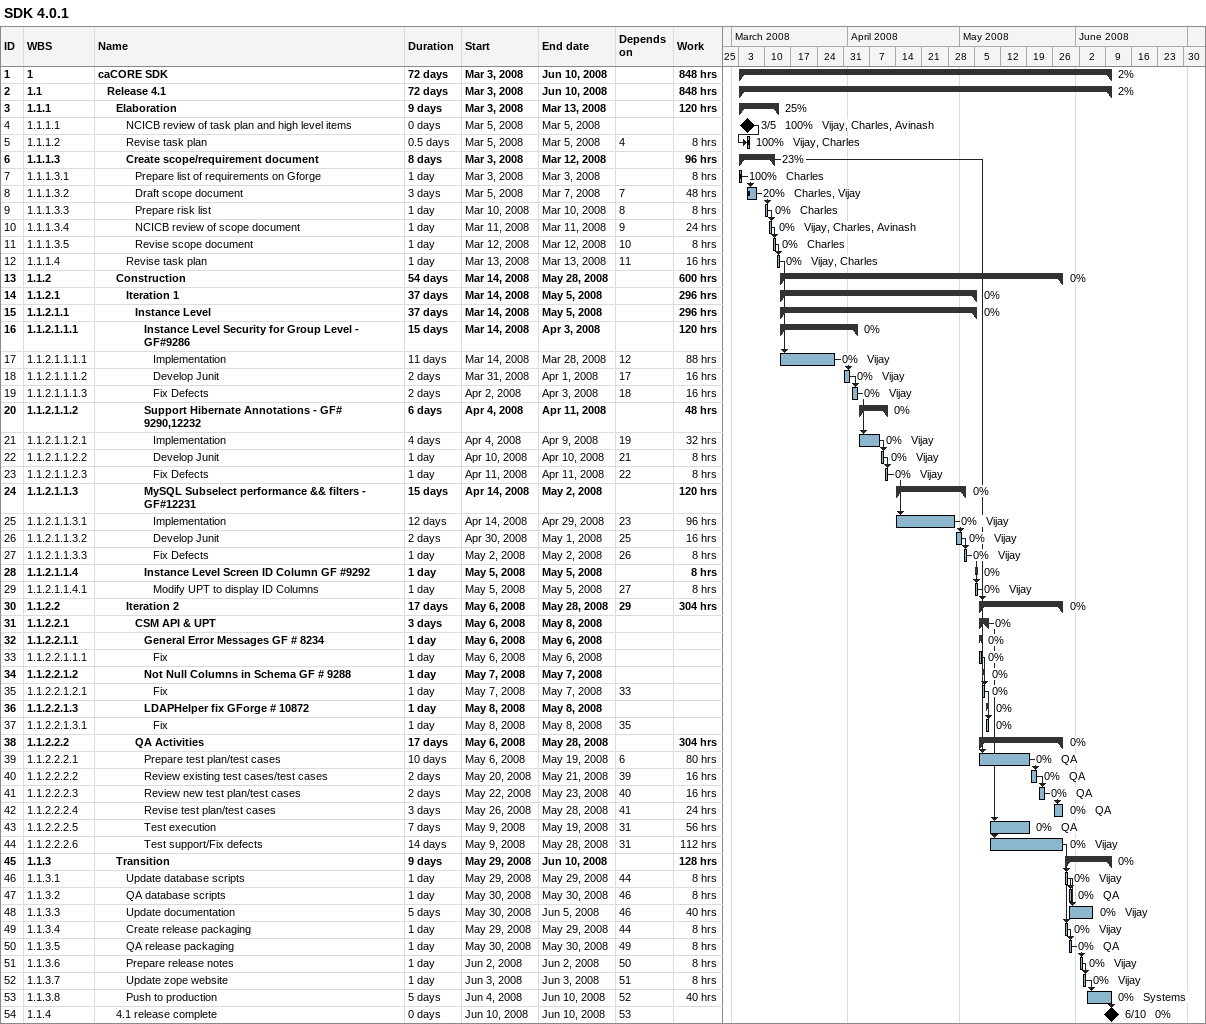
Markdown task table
SDK 4.0.1

| ID | WBS | Task | Duration | Start | Finish | Predecessors | Resources | % complete | Work (h) |
|---|---|---|---|---|---|---|---|---|---|
| 1 | 1 | **caCORE SDK** | 72d | 2008-03-03 | 2008-06-10 |  |  | 2 | 848 |
| 2 | 1.1 | **Release 4.1** | 72d | 2008-03-03 | 2008-06-10 |  |  | 2 | 848 |
| 3 | 1.1.1 | **Elaboration** | 9d | 2008-03-03 | 2008-03-13 |  |  | 25 | 120 |
| 4 | 1.1.1.1 | NCICB review of task plan and high level items | 0d | 2008-03-05 | 2008-03-05 |  | Vijay, Charles, Avinash | 100 |  |
| 5 | 1.1.1.2 | Revise task plan | 0.5d | 2008-03-05 | 2008-03-05 | 4 | Vijay, Charles | 100 | 8 |
| 6 | 1.1.1.3 | **Create scope/requirement document** | 8d | 2008-03-03 | 2008-03-12 |  |  | 23 | 96 |
| 7 | 1.1.1.3.1 | Prepare list of requirements on Gforge | 1d | 2008-03-03 | 2008-03-03 |  | Charles | 100 | 8 |
| 8 | 1.1.1.3.2 | Draft scope document | 3d | 2008-03-05 | 2008-03-07 | 7 | Charles, Vijay | 20 | 48 |
| 9 | 1.1.1.3.3 | Prepare risk list | 1d | 2008-03-10 | 2008-03-10 | 8 | Charles | 0 | 8 |
| 10 | 1.1.1.3.4 | NCICB review of scope document | 1d | 2008-03-11 | 2008-03-11 | 9 | Vijay, Charles, Avinash | 0 | 24 |
| 11 | 1.1.1.3.5 | Revise scope document | 1d | 2008-03-12 | 2008-03-12 | 10 | Charles | 0 | 8 |
| 12 | 1.1.1.4 | Revise task plan | 1d | 2008-03-13 | 2008-03-13 | 11 | Vijay, Charles | 0 | 16 |
| 13 | 1.1.2 | **Construction** | 54d | 2008-03-14 | 2008-05-28 |  |  | 0 | 600 |
| 14 | 1.1.2.1 | **Iteration 1** | 37d | 2008-03-14 | 2008-05-05 |  |  | 0 | 296 |
| 15 | 1.1.2.1.1 | **Instance Level** | 37d | 2008-03-14 | 2008-05-05 |  |  | 0 | 296 |
| 16 | 1.1.2.1.1.1 | **Instance Level Security for Group Level - GF#9286** | 15d | 2008-03-14 | 2008-04-03 |  |  | 0 | 120 |
| 17 | 1.1.2.1.1.1.1 | Implementation | 11d | 2008-03-14 | 2008-03-28 | 12 | Vijay | 0 | 88 |
| 18 | 1.1.2.1.1.1.2 | Develop Junit | 2d | 2008-03-31 | 2008-04-01 | 17 | Vijay | 0 | 16 |
| 19 | 1.1.2.1.1.1.3 | Fix Defects | 2d | 2008-04-02 | 2008-04-03 | 18 | Vijay | 0 | 16 |
| 20 | 1.1.2.1.1.2 | **Support Hibernate Annotations - GF# 9290,12232** | 6d | 2008-04-04 | 2008-04-11 |  |  | 0 | 48 |
| 21 | 1.1.2.1.1.2.1 | Implementation | 4d | 2008-04-04 | 2008-04-09 | 19 | Vijay | 0 | 32 |
| 22 | 1.1.2.1.1.2.2 | Develop Junit | 1d | 2008-04-10 | 2008-04-10 | 21 | Vijay | 0 | 8 |
| 23 | 1.1.2.1.1.2.3 | Fix Defects | 1d | 2008-04-11 | 2008-04-11 | 22 | Vijay | 0 | 8 |
| 24 | 1.1.2.1.1.3 | **MySQL Subselect performance && filters - GF#12231** | 15d | 2008-04-14 | 2008-05-02 |  |  | 0 | 120 |
| 25 | 1.1.2.1.1.3.1 | Implementation | 12d | 2008-04-14 | 2008-04-29 | 23 | Vijay | 0 | 96 |
| 26 | 1.1.2.1.1.3.2 | Develop Junit | 2d | 2008-04-30 | 2008-05-01 | 25 | Vijay | 0 | 16 |
| 27 | 1.1.2.1.1.3.3 | Fix Defects | 1d | 2008-05-02 | 2008-05-02 | 26 | Vijay | 0 | 8 |
| 28 | 1.1.2.1.1.4 | **Instance Level Screen ID Column GF #9292** | 1d | 2008-05-05 | 2008-05-05 |  |  | 0 | 8 |
| 29 | 1.1.2.1.1.4.1 | Modify UPT to display ID Columns | 1d | 2008-05-05 | 2008-05-05 | 27 | Vijay | 0 | 8 |
| 30 | 1.1.2.2 | **Iteration 2** | 17d | 2008-05-06 | 2008-05-28 | 29 |  | 0 | 304 |
| 31 | 1.1.2.2.1 | **CSM API & UPT** | 3d | 2008-05-06 | 2008-05-08 |  |  | 0 |  |
| 32 | 1.1.2.2.1.1 | **General Error Messages GF # 8234** | 1d | 2008-05-06 | 2008-05-06 |  |  | 0 |  |
| 33 | 1.1.2.2.1.1.1 | Fix | 1d | 2008-05-06 | 2008-05-06 |  |  | 0 |  |
| 34 | 1.1.2.2.1.2 | **Not Null Columns in Schema GF # 9288** | 1d | 2008-05-07 | 2008-05-07 |  |  | 0 |  |
| 35 | 1.1.2.2.1.2.1 | Fix | 1d | 2008-05-07 | 2008-05-07 | 33 |  | 0 |  |
| 36 | 1.1.2.2.1.3 | **LDAPHelper fix GForge # 10872** | 1d | 2008-05-08 | 2008-05-08 |  |  | 0 |  |
| 37 | 1.1.2.2.1.3.1 | Fix | 1d | 2008-05-08 | 2008-05-08 | 35 |  | 0 |  |
| 38 | 1.1.2.2.2 | **QA Activities** | 17d | 2008-05-06 | 2008-05-28 |  |  | 0 | 304 |
| 39 | 1.1.2.2.2.1 | Prepare test plan/test cases | 10d | 2008-05-06 | 2008-05-19 | 6 | QA | 0 | 80 |
| 40 | 1.1.2.2.2.2 | Review existing test cases/test cases | 2d | 2008-05-20 | 2008-05-21 | 39 | QA | 0 | 16 |
| 41 | 1.1.2.2.2.3 | Review new test plan/test cases | 2d | 2008-05-22 | 2008-05-23 | 40 | QA | 0 | 16 |
| 42 | 1.1.2.2.2.4 | Revise test plan/test cases | 3d | 2008-05-26 | 2008-05-28 | 41 | QA | 0 | 24 |
| 43 | 1.1.2.2.2.5 | Test execution | 7d | 2008-05-09 | 2008-05-19 | 31 | QA | 0 | 56 |
| 44 | 1.1.2.2.2.6 | Test support/Fix defects | 14d | 2008-05-09 | 2008-05-28 | 31 | Vijay | 0 | 112 |
| 45 | 1.1.3 | **Transition** | 9d | 2008-05-29 | 2008-06-10 |  |  | 0 | 128 |
| 46 | 1.1.3.1 | Update database scripts | 1d | 2008-05-29 | 2008-05-29 | 44 | Vijay | 0 | 8 |
| 47 | 1.1.3.2 | QA database scripts | 1d | 2008-05-30 | 2008-05-30 | 46 | QA | 0 | 8 |
| 48 | 1.1.3.3 | Update documentation | 5d | 2008-05-30 | 2008-06-05 | 46 | Vijay | 0 | 40 |
| 49 | 1.1.3.4 | Create release packaging | 1d | 2008-05-29 | 2008-05-29 | 44 | Vijay | 0 | 8 |
| 50 | 1.1.3.5 | QA release packaging | 1d | 2008-05-30 | 2008-05-30 | 49 | QA | 0 | 8 |
| 51 | 1.1.3.6 | Prepare release notes | 1d | 2008-06-02 | 2008-06-02 | 50 | Vijay | 0 | 8 |
| 52 | 1.1.3.7 | Update zope website | 1d | 2008-06-03 | 2008-06-03 | 51 | Vijay | 0 | 8 |
| 53 | 1.1.3.8 | Push to production | 5d | 2008-06-04 | 2008-06-10 | 52 | Systems | 0 | 40 |
| 54 | 1.1.4 | 4.1 release complete | 0d | 2008-06-10 | 2008-06-10 | 53 |  | 0 |  |
